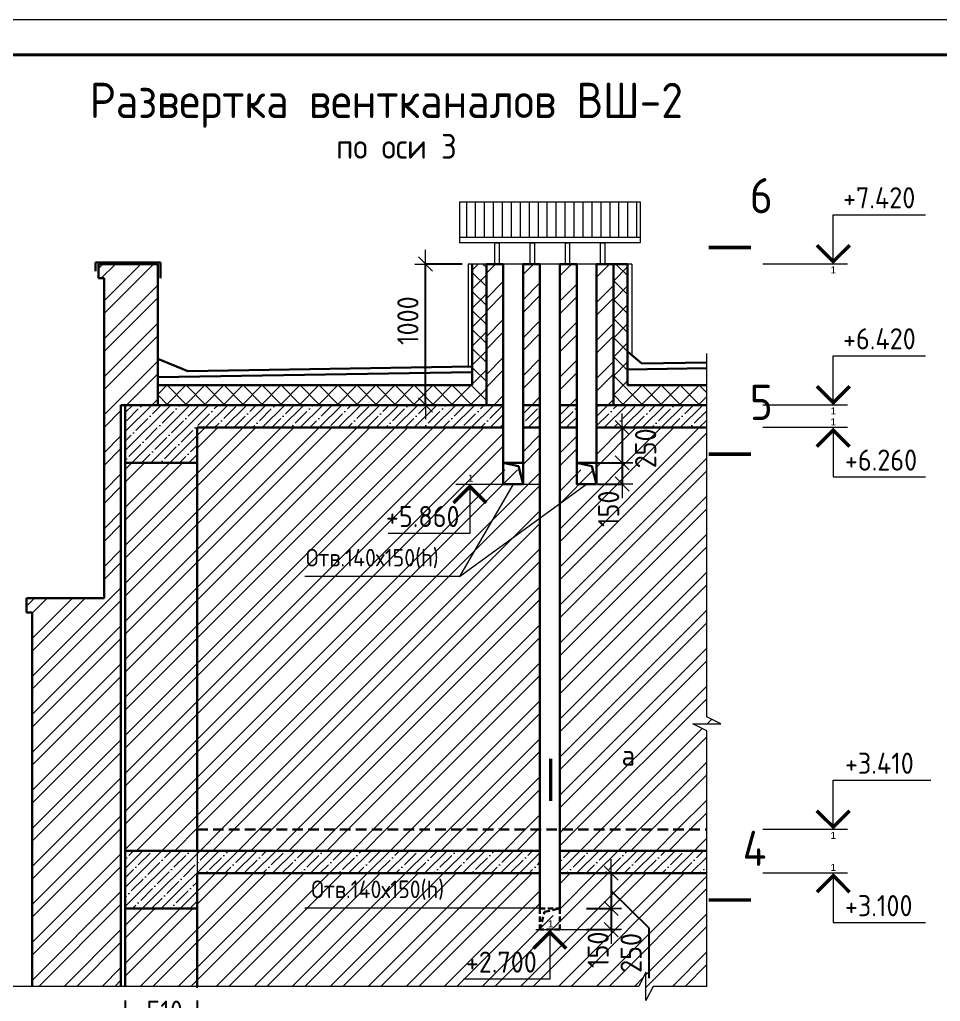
# Model space of a CAD drawing. Header units: millimetres. Extents: x 854812 to 1164625, y 589925 to 823301.
# Drawn here: x 1028605 to 1041657, y 637702 to 651626 of the extents above; entities that cross this region are included whole.
import ezdxf
from ezdxf.enums import TextEntityAlignment as Align

# ---------------------------------------------------------------- set-up
doc = ezdxf.new("R2010")
doc.units = ezdxf.units.MM
for name, pattern in [('1', [0]), ('ACAD_ISO10W100', [18, 12, -3, 0, -3]), ('JIS_08_15', [17.25, 15, -0.75, 0.75, -0.75]), ('невидимая', [0.375, 0.25, -0.125])]:
    doc.linetypes.add(name, pattern=pattern)
doc.layers.get('Defpoints').update_dxf_attribs({"color": 40})
doc.layers.add('F-text', color=7, linetype='Continuous')
doc.layers.add('osnovnie', color=7, linetype='Continuous')
for name, color, linetype, lineweight in [('Text', 7, 'Continuous', 15), ('АР_Текст_отметки высот', 95, 'Continuous', 9), ('оси', 50, 'JIS_08_15', 9), ('пол', 11, '1', 30), ('размеры', 215, 'Continuous', 13), ('стены', 172, 'Continuous', 30), ('УКАЗАТЕЛЬ', 6, 'Continuous', 13), ('ФАСАД', 7, 'Continuous', 13), ('цепочки', 250, 'Continuous', 15), ('ШТРИХ', 142, 'Continuous', 13), ('штриховка', 8, 'Continuous', 9)]:
    doc.layers.add(name, color=color, linetype=linetype, lineweight=lineweight)
doc.styles.add('GOST 2.304', font='isocpeur.ttf', dxfattribs={"width": 0.9})
doc.styles.get("Standard").update_dxf_attribs({"font": 'arial.ttf'})
doc.styles.add('Оксана', font='arial.ttf')
doc.dimstyles.new('C 2', dxfattribs={"dimscale": 100, "dimtxt": 3, "dimasz": 0.1, "dimexe": 0, "dimexo": 2, "dimgap": 1, "dimtad": 1, "dimdec": 0, "dimlfac": 0.5, "dimdsep": 46, "dimtxsty": 'GOST 2.304', "dimblk": 'A8MITTA', "dimcen": 3, "dimclrt": 256, "dimaunit": 1, "dimadec": 0, "dimazin": 0, "dimtfac": 1, "dimtdec": 0, "dimtofl": 0, "dimtmove": 1, "dimatfit": 3, "dimldrblk": 'OBLIQUE', "dimfxl": 1, "dimtolj": 1, "dimtzin": 0, "dimarcsym": 0})
pattern_1 = [(45, (150064.8, 15757.3), (-269.40768, 269.40768), []), (45, (150244.4, 15757.3), (-269.40768, 269.40768), [])]

# ---------------------------------------------------------------- blocks, each defined once
blk = doc.blocks.new('*U1095')
at = {"color": 7, "linetype": 'Continuous', "lineweight": 0}
blk.add_lwpolyline([(-594, 420), (0, 420), (0, 0), (-594, 0)], close=True, dxfattribs=at)
at = {"color": 7, "linetype": 'Continuous', "lineweight": 40}
blk.add_lwpolyline([(-574, 415), (-5, 415), (-5, 5), (-574, 5)], close=True, dxfattribs=at)
at = {"color": 7, "style": 'Оксана', "flags": 8}
for tag, height, p in [('НАИМЕНОВАНИЕ_ОБЪЕКТА_СТРОИТЕЛЬСТВА', 2.71, (-64.88, 42.01)), ('НАИМЕНОВАНИЕ_ЧЕРТЕЖА', 2.86, (-88.9, 11.79))]:
    blk.add_attdef(tag, text='', height=height, dxfattribs=at).set_placement(p, align=Align.MIDDLE_CENTER)
at = {"color": 7, "linetype": 'Continuous', "lineweight": 20, "style": 'Оксана', "flags": 8}
blk.add_attdef('ИНВ.№ПОДЛ.', text='', height=2.5, rotation=90, dxfattribs=at).set_placement((-577.5, 17.5), align=Align.MIDDLE_CENTER)
for tag, height, p in [('НАИМЕНОВАНИЕ_СООРУЖЕНИЯ', 3.57, (-91.21, 26.62)), ('ОРГАНИЗАЦИЯ/ЛИЦЕНЗИЯ', 2.29, (-29.74, 11.97))]:
    blk.add_attdef(tag, text='', height=height, dxfattribs=at).set_placement(p, align=Align.MIDDLE_CENTER)
at = {"color": 7, "linetype": 'Continuous', "lineweight": 20, "flags": 8}
for tag, p in [('---------------------------------------------------', (-210, 5)), ('--------------------------------------------------', (-210, -2))]:
    blk.add_attdef(tag, text='', height=0.143, dxfattribs=at).set_placement(p, align=Align.TOP_LEFT)
at = {"layer": 'Text', "color": 7, "linetype": 'Continuous', "lineweight": 20, "style": 'GOST 2.304', "width": 0.9, "flags": 8}
blk.add_attdef('ОБОЗНАЧЕНИЕ_ДОКУМЕНТА', text='', height=4.29, dxfattribs=at).set_placement((-65.21, 54.98), align=Align.MIDDLE_CENTER)
at = {"layer": 'Text', "color": 7, "style": 'GOST 2.304', "width": 0.9, "flags": 8}
for tag, p in [('СТАДИЯ', (-47.5, 25)), ('ЛИСТ', (-32.5, 25)), ('ЛИСТОВ', (-15, 25))]:
    blk.add_attdef(tag, text='', height=2.86, dxfattribs=at).set_placement(p, align=Align.MIDDLE_CENTER)
blk = doc.blocks.new('*U1167')
at = {"color": 7, "linetype": 'Continuous', "lineweight": 15}
for p, q in [((-12, 0), (-10, 0)), ((-10, 0), (-10, -7)), ((-10, 0), (0, 0)), ((-10, -7), (-23.1, -7))]:
    blk.add_line(p, q, dxfattribs=at)
at = {"color": 7, "linetype": 'Continuous', "lineweight": 15, "const_width": 0.5}
blk.add_lwpolyline([(-7.67, -2.68), (-10, -0.35), (-12.32, -2.68)], dxfattribs=at)
at = {"color": 7, "linetype": 'Continuous', "lineweight": 15, "style": 'GOST 2.304', "width": 0.9, "flags": 8}
blk.add_attdef('+OTM', text='', height=3, rotation=360, dxfattribs=at).set_placement((-20.16, -7), align=Align.BOTTOM_LEFT)
at = {"layer": 'Defpoints', "color": 5, "linetype": 'Continuous', "flags": 8}
blk.add_attdef('M', text='', height=1, rotation=360, dxfattribs=at).set_placement((-9.9, 1.33), align=Align.TOP_CENTER)
blk = doc.blocks.new('*U1168')
at = {"color": 7, "linetype": 'Continuous', "lineweight": 15}
for p, q in [((-10, 7), (-23.84, 7)), ((-10, 0), (-10, 7)), ((-12, 0), (-10, 0)), ((-10, 0), (0, 0))]:
    blk.add_line(p, q, dxfattribs=at)
at = {"color": 7, "linetype": 'Continuous', "lineweight": 15, "const_width": 0.5}
blk.add_lwpolyline([(-7.67, 2.67), (-10, 0.35), (-12.32, 2.67)], dxfattribs=at)
at = {"color": 7, "linetype": 'Continuous', "lineweight": 15, "style": 'GOST 2.304', "width": 0.9, "flags": 8}
blk.add_attdef('+OTM', text='', height=3, rotation=360, dxfattribs=at).set_placement((-20.16, 7), align=Align.BOTTOM_LEFT)
at = {"layer": 'Defpoints', "color": 5, "linetype": 'Continuous', "flags": 8}
blk.add_attdef('M', text='', height=1, dxfattribs=at).set_placement((-9.9, -0.33), align=Align.TOP_CENTER)
blk = doc.blocks.new('*U1169')
at = {"color": 7, "linetype": 'Continuous', "lineweight": 15}
for p, q in [((-10, 7), (-23.1, 7)), ((-10, 0), (-10, 7)), ((-12, 0), (-10, 0)), ((-10, 0), (0, 0))]:
    blk.add_line(p, q, dxfattribs=at)
at = {"color": 7, "linetype": 'Continuous', "lineweight": 15, "const_width": 0.5}
blk.add_lwpolyline([(-7.67, 2.67), (-10, 0.35), (-12.32, 2.67)], dxfattribs=at)
at = {"color": 7, "linetype": 'Continuous', "lineweight": 15, "style": 'GOST 2.304', "width": 0.9, "flags": 8}
blk.add_attdef('+OTM', text='', height=3, rotation=360, dxfattribs=at).set_placement((-20.16, 7), align=Align.BOTTOM_LEFT)
at = {"layer": 'Defpoints', "color": 5, "linetype": 'Continuous', "flags": 8}
blk.add_attdef('M', text='', height=1, dxfattribs=at).set_placement((-9.9, -0.33), align=Align.TOP_CENTER)
blk = doc.blocks.new('A8MITTA')
for p, q in [((0, 15), (0, -15)), ((-20, 0), (20, 0)), ((-10, -10), (10, 10))]:
    blk.add_line(p, q)
blk = doc.blocks.new('*D1255')
at = {"layer": 'Defpoints', "color": 0, "ltscale": 0.1}
for p in [(1034359, 648160), (1035080, 648160, 0), (1035040, 646160, 0)]:
    blk.add_point(p, dxfattribs=at)
at = {"layer": 'размеры', "color": 0, "lineweight": -2, "ltscale": 0.1}
for p, q in [((1034880, 648160), (1034359, 648160)), ((1034359, 646170), (1034359, 648150)), ((1034840, 646160), (1034359, 646160))]:
    blk.add_line(p, q, dxfattribs=at)
at = {"layer": 'размеры', "color": 0, "lineweight": -2, "ltscale": 0.1, "xscale": 10, "yscale": 10, "zscale": 10}
for p, rotation in [((1034359, 648160), 90), ((1034359, 646160), 270)]:
    blk.add_blockref('A8MITTA', p, dxfattribs=dict(at, rotation=rotation))
at = {"layer": 'размеры', "ltscale": 0.1, "insert": (1034109, 647357), "char_height": 300, "attachment_point": 5, "rotation": 90, "style": 'GOST 2.304'}
blk.add_mtext('\\A1;1000', dxfattribs=at)
blk = doc.blocks.new('_Oblique')
at = {"color": 0, "linetype": 'ByBlock', "lineweight": -2}
blk.add_line((-0.5, -0.5), (0.5, 0.5), dxfattribs=at)
blk = doc.blocks.new('*U1258')
at = {"color": 7, "linetype": 'Continuous', "lineweight": 15}
for p, q in [((10, 0), (0, 0)), ((10, 0), (10, -7)), ((12, 0), (10, 0)), ((10, -7), (22.25, -7))]:
    blk.add_line(p, q, dxfattribs=at)
at = {"color": 7, "linetype": 'Continuous', "lineweight": 15, "const_width": 0.5}
blk.add_lwpolyline([(7.67, -2.68), (10, -0.35), (12.32, -2.68)], dxfattribs=at)
at = {"color": 7, "linetype": 'Continuous', "lineweight": 15, "style": 'GOST 2.304', "width": 0.9, "flags": 8}
blk.add_attdef('+OTM', text='', height=3, dxfattribs=at).set_placement((11.65, -7), align=Align.BOTTOM_LEFT)
at = {"layer": 'Defpoints', "color": 5, "linetype": 'Continuous', "flags": 8}
blk.add_attdef('M', text='', height=1, dxfattribs=at).set_placement((10, 1.33), align=Align.TOP_CENTER)
blk = doc.blocks.new('*D1253')
at = {"layer": 'Defpoints', "color": 0, "ltscale": 0.1}
for p in [(1036440, 639520), (1036640, 639020, 0), (1036989, 639020)]:
    blk.add_point(p, dxfattribs=at)
at = {"layer": 'размеры', "color": 0, "lineweight": -2, "ltscale": 0.1}
for p, q in [((1036640, 639520), (1036989, 639520)), ((1036989, 639510), (1036989, 639030)), ((1036989, 639270), (1037523, 638746)), ((1036840, 639020), (1036989, 639020)), ((1037523, 638746), (1037523, 638033))]:
    blk.add_line(p, q, dxfattribs=at)
at = {"layer": 'размеры', "color": 0, "lineweight": -2, "ltscale": 0.1, "xscale": 10, "yscale": 10, "zscale": 10}
for p, rotation in [((1036989, 639520), 90), ((1036989, 639020), 270)]:
    blk.add_blockref('A8MITTA', p, dxfattribs=dict(at, rotation=rotation))
at = {"layer": 'размеры', "ltscale": 0.1, "insert": (1037273, 638389), "char_height": 300, "attachment_point": 5, "rotation": 90, "style": 'GOST 2.304'}
blk.add_mtext('\\A1;250', dxfattribs=at)
blk = doc.blocks.new('*D1254')
at = {"layer": 'Defpoints', "color": 0, "ltscale": 0.1}
for p in [(1036440, 639020), (1036440, 638720), (1036989, 638720)]:
    blk.add_point(p, dxfattribs=at)
at = {"layer": 'размеры', "color": 0, "lineweight": -2, "ltscale": 0.1}
for p, q in [((1036640, 639020), (1036989, 639020)), ((1036989, 639010), (1036989, 638730)), ((1036640, 638720), (1036989, 638720))]:
    blk.add_line(p, q, dxfattribs=at)
at = {"layer": 'размеры', "color": 0, "lineweight": -2, "ltscale": 0.1, "xscale": 10, "yscale": 10, "zscale": 10}
for p, rotation in [((1036989, 639020), 90), ((1036989, 638720), 270)]:
    blk.add_blockref('A8MITTA', p, dxfattribs=dict(at, rotation=rotation))
at = {"layer": 'размеры', "ltscale": 0.1, "insert": (1036806, 638434), "char_height": 300, "attachment_point": 5, "rotation": 90, "style": 'GOST 2.304'}
blk.add_mtext('\\A1;150', dxfattribs=at)
blk = doc.blocks.new('*D1256')
at = {"layer": 'Defpoints', "color": 0, "ltscale": 0.1}
for p in [(1036599, 645840), (1036599, 645340), (1037147, 645340)]:
    blk.add_point(p, dxfattribs=at)
at = {"layer": 'размеры', "color": 0, "lineweight": -2, "ltscale": 0.1}
for p, q in [((1036799, 645840), (1037147, 645840)), ((1037147, 645830), (1037147, 645350)), ((1036799, 645340), (1037147, 645340))]:
    blk.add_line(p, q, dxfattribs=at)
at = {"layer": 'размеры', "color": 0, "lineweight": -2, "ltscale": 0.1, "xscale": 10, "yscale": 10, "zscale": 10}
for p, rotation in [((1037147, 645840), 90), ((1037147, 645340), 270)]:
    blk.add_blockref('A8MITTA', p, dxfattribs=dict(at, rotation=rotation))
at = {"layer": 'размеры', "ltscale": 0.1, "insert": (1037479, 645546), "char_height": 300, "attachment_point": 5, "rotation": 90, "style": 'GOST 2.304'}
blk.add_mtext('\\A1;250', dxfattribs=at)
blk = doc.blocks.new('*D1257')
at = {"layer": 'Defpoints', "color": 0, "ltscale": 0.1}
for p in [(1036599, 645340), (1036599, 645040), (1037147, 645040)]:
    blk.add_point(p, dxfattribs=at)
at = {"layer": 'размеры', "color": 0, "lineweight": -2, "ltscale": 0.1}
for p, q in [((1036799, 645340), (1037147, 645340)), ((1037147, 645330), (1037147, 645050)), ((1036799, 645040), (1037147, 645040))]:
    blk.add_line(p, q, dxfattribs=at)
at = {"layer": 'размеры', "color": 0, "lineweight": -2, "ltscale": 0.1, "xscale": 10, "yscale": 10, "zscale": 10}
for p, rotation in [((1037147, 645340), 90), ((1037147, 645040), 270)]:
    blk.add_blockref('A8MITTA', p, dxfattribs=dict(at, rotation=rotation))
at = {"layer": 'размеры', "ltscale": 0.1, "insert": (1036955, 644689), "char_height": 300, "attachment_point": 5, "rotation": 90, "style": 'GOST 2.304'}
blk.add_mtext('\\A1;150', dxfattribs=at)
blk = doc.blocks.new('*U1191')
at = {"color": 7, "linetype": 'Continuous', "lineweight": 15}
for p, q in [((-12, 0), (-10, 0)), ((-10, 0), (-10, -7)), ((-10, 0), (0, 0)), ((-10, -7), (-21.57, -7))]:
    blk.add_line(p, q, dxfattribs=at)
at = {"color": 7, "linetype": 'Continuous', "lineweight": 15, "const_width": 0.5}
blk.add_lwpolyline([(-7.67, -2.68), (-10, -0.35), (-12.32, -2.68)], dxfattribs=at)
at = {"color": 7, "linetype": 'Continuous', "lineweight": 15, "style": 'GOST 2.304', "width": 0.9, "flags": 8}
blk.add_attdef('+OTM', text='', height=3, rotation=360, dxfattribs=at).set_placement((-20.16, -7), align=Align.BOTTOM_LEFT)
at = {"layer": 'Defpoints', "color": 5, "linetype": 'Continuous', "flags": 8}
blk.add_attdef('M', text='', height=1, rotation=360, dxfattribs=at).set_placement((-9.9, 1.33), align=Align.TOP_CENTER)
blk = doc.blocks.new('*D1286')
at = {"layer": 'Defpoints', "color": 0, "ltscale": 0.1}
for p in [(1030102, 637915, 0), (1031121, 637915, 0), (1031121, 637313)]:
    blk.add_point(p, dxfattribs=at)
at = {"layer": 'размеры', "color": 0, "lineweight": -2, "ltscale": 0.1}
for p, q in [((1030102, 637715), (1030102, 637313)), ((1031121, 637715), (1031121, 637313)), ((1030112, 637313), (1031111, 637313))]:
    blk.add_line(p, q, dxfattribs=at)
at = {"layer": 'размеры', "color": 0, "lineweight": -2, "ltscale": 0.1, "xscale": 10, "yscale": 10, "zscale": 10, "rotation": 180}
blk.add_blockref('A8MITTA', (1030102, 637313), dxfattribs=at)
at = {"layer": 'размеры', "color": 0, "lineweight": -2, "ltscale": 0.1, "xscale": 10, "yscale": 10, "zscale": 10}
blk.add_blockref('A8MITTA', (1031121, 637313), dxfattribs=at)
at = {"layer": 'размеры', "ltscale": 0.1, "insert": (1030661, 637563), "char_height": 300, "attachment_point": 5, "style": 'GOST 2.304'}
blk.add_mtext('\\A1;510', dxfattribs=at)

msp = doc.modelspace()

# ---------------------------------------------------------------- hatches: boundary and pattern name
at = {"layer": 'ШТРИХ'}
h = msp.add_hatch(dxfattribs=at)
h.set_pattern_fill('ANSI37', color=256, scale=60, style=0)
h.set_pattern_definition([(135, (1967963.45, 15757.3), (134.703842, 134.703842), []), (45, (1967963.45, 15757.3), (134.703842, -134.703842), [])])
h.paths.add_polyline_path([(1035021.4, 648159.7), (1035100.4, 648159.7), (1035065.3, 648159.7), (1035171.4, 648159.7), (1035221.4, 648159.7), (1035221.4, 646159.6), (1030561.9, 646159.6), (1030561.9, 646439.6), (1035021.4, 646439.6)])
h.paths.add_polyline_path([(1037021.4, 648159.7), (1037078.9, 648159.7), (1037123.6, 648159.7), (1037171.4, 648159.7), (1037221.4, 648159.7), (1037221.4, 646439.6), (1038346.3, 646439.6), (1038346.3, 646159.6), (1037021.4, 646159.6)])
at = {"layer": 'ШТРИХ', "ltscale": 0.1}
h = msp.add_hatch(dxfattribs=at)
h.set_pattern_fill('ANSI35', color=256, scale=30, style=0)
h.set_pattern_definition([(45, (150064.79, 15757.3), (-134.703842, 134.703842), []), (45, (150199.5, 15757.3), (-134.703842, 134.703842), [238.125, -47.625, 0, -47.625])])
h.paths.add_polyline_path([(1030101.9, 646159.6), (1030101.9, 645339.6), (1031121.4, 645339.6), (1031121.4, 645839.6), (1035461.4, 645839.6), (1035461.4, 646159.6)])
h.paths.add_polyline_path([(1035981.4, 645839.6), (1035981.4, 646159.6), (1035741.4, 646159.6), (1035741.4, 645839.6)])
h.paths.add_polyline_path([(1036261.4, 645839.6), (1036501.4, 645839.6), (1036501.4, 646159.6), (1036261.4, 646159.6)])
h.paths.add_polyline_path([(1036781.4, 646159.6), (1036781.4, 645839.6), (1038346.3, 645839.6), (1038346.3, 646159.6)])
h.paths.add_polyline_path([(1038346.3, 639519.6), (1038346.3, 639839.6), (1036261.4, 639839.6), (1036261.4, 639519.6)])
h.paths.add_polyline_path([(1031121.4, 639839.6), (1031121.4, 639519.6), (1035981.4, 639519.6), (1035981.4, 639839.6)])
h.paths.add_polyline_path([(1030101.9, 639839.6), (1030101.9, 639019.6), (1031121.4, 639019.6), (1031121.4, 639839.6)])
at = {"layer": 'штриховка', "lineweight": 20}
h = msp.add_hatch(dxfattribs=at)
h.set_pattern_fill('LINE', color=256, scale=40, angle=90, style=0)
h.set_pattern_definition([(90, (834663.06, 213656.07), (-127, 2e-14), [])])
h.paths.add_polyline_path([(1034841.4, 649041.3), (1034841.4, 648541.3), (1037401.4, 648541.3), (1037401.4, 649041.3)])
at = {"layer": 'штриховка', "ltscale": 0.1}
h = msp.add_hatch(dxfattribs=at)
h.set_pattern_fill('ANSI32', color=256, scale=40, style=0)
h.set_pattern_definition(pattern_1)
h.paths.add_polyline_path([(1029801.9, 647959.7), (1029722.4, 647959.7), (1029722.4, 648159.7), (1030561.9, 648159.7), (1030561.9, 646159.6), (1030101.9, 646159.6), (1030041.9, 646159.6), (1030041.9, 637914.7), (1028781.4, 637914.7), (1028781.4, 643219.6), (1028701.4, 643219.6), (1028701.4, 643419.6), (1029801.4, 643419.6), (1029801.9, 646488.9)])
h.paths.add_polyline_path([(1030101.9, 645339.6), (1031121.4, 645339.6), (1031121.4, 639839.6), (1030101.9, 639839.6)])
h.paths.add_polyline_path([(1030101.9, 639019.6), (1031121.4, 639019.6), (1031121.4, 637914.7), (1030101.9, 637914.7)])
h = msp.add_hatch(dxfattribs=at)
h.set_pattern_fill('ANSI32', color=256, scale=40, style=0)
h.set_pattern_definition(pattern_1)
h.paths.add_polyline_path([(1035461.4, 645239.6), (1035461.4, 645539.6), (1035461.4, 645839.6), (1031121.4, 645839.6), (1031121.4, 645339.6), (1031121.4, 640139.6), (1035981.4, 640139.6), (1035981.4, 645239.6)])
h.paths.add_polyline_path([(1035981.4, 645839.6), (1035741.4, 645839.6), (1035741.4, 645539.6), (1035741.4, 645539.6), (1035741.4, 645539.6), (1035741.4, 645239.6), (1035981.4, 645239.6)])
h.paths.add_polyline_path([(1036501.4, 645539.6), (1036501.4, 645839.6), (1036261.4, 645839.6), (1036261.4, 640139.6), (1038346.3, 640139.6), (1038346.3, 641539.1), (1038146.3, 641639.1), (1038546.3, 641639.1), (1038346.3, 641739.1), (1038346.3, 645839.6), (1036781.4, 645839.6), (1036781.4, 645539.6), (1036781.4, 645539.6), (1036781.4, 645539.6), (1036781.4, 645239.6), (1036781.4, 645239.6), (1036501.4, 645239.6)])
h.paths.add_polyline_path([(1035981.4, 638919), (1035981.4, 638919), (1035981.4, 638919), (1035981.4, 639219), (1035981.4, 639519.6), (1031121.4, 639519.6), (1031121.4, 637914.7), (1037384, 637914.7), (1037484, 638114.7), (1037484, 637714.7), (1037584, 637914.7), (1038346.3, 637914.7), (1038346.3, 639519.6), (1036261.4, 639519.6), (1036261.4, 639219), (1036261.4, 638919)])
h.paths.add_polyline_path([(1035221.4, 646159.6), (1035461.4, 646159.6), (1035461.4, 648159.7), (1035221.4, 648159.7)])
h.paths.add_polyline_path([(1035741.4, 646159.6), (1035981.4, 646159.6), (1035981.4, 648159.7), (1035741.4, 648159.7)])
h.paths.add_polyline_path([(1036501.4, 648159.7), (1036261.4, 648159.7), (1036261.4, 646159.6), (1036501.4, 646159.6)])
h.paths.add_polyline_path([(1036781.4, 646159.6), (1037021.4, 646159.6), (1037021.4, 648159.7), (1036901.4, 648159.7), (1036901.4, 648159.7), (1036841.4, 648159.7), (1036781.4, 648159.7)])
h.paths.add_polyline_path([(1037823.8, 645198.7), (1037823.8, 645861.7), (1037103.8, 645861.7), (1037103.8, 645198.7)], flags=9)
h.paths.add_polyline_path([(1037300.2, 644557.3), (1037300.2, 645220.3), (1036580.2, 645220.3), (1036580.2, 644557.3)], flags=24)
h.paths.add_polyline_path([(1037035.6, 640849), (1037374.6, 640849), (1037374.6, 641569), (1037035.6, 641569)], flags=24)
h = msp.add_hatch(dxfattribs=at)
h.set_pattern_fill('ANSI32', color=256, scale=40, style=0)
h.set_pattern_definition(pattern_1)
h.paths.add_polyline_path([(1038346.3, 639839.6), (1038346.3, 640139.6), (1036261.4, 640139.6), (1036261.4, 639839.6)])
h.paths.add_polyline_path([(1031121.4, 640139.6), (1031121.4, 639839.6), (1035981.4, 639839.6), (1035981.4, 640139.6)])

# ---------------------------------------------------------------- linework, layer by layer
at = {"layer": 'Defpoints', "ltscale": 0.1}
for p, q in [((1030101.9, 645339.6, 0), (1031121.4, 645339.6, 0)), ((1030101.9, 645339.6, 0), (1031121.4, 645339.6, 0)), ((1030101.9, 639019.6, 0), (1031121.4, 639019.6, 0))]:
    msp.add_line(p, q, dxfattribs=at)
at = {"layer": 'osnovnie', "elevation": 0}
for points in [[(1038372, 648395.6, 50, 50, 0), (1038972, 648395.6, 50, 50, 0), (1038772, 648395.6, 0, 80, 0), (1038772, 648795.6, 0, 0, 0), (1038772, 649395.6, 0, 0, 0)], [(1038372, 645464.5, 50, 50, 0), (1038972, 645464.5, 50, 50, 0), (1038772, 645464.5, 0, 80, 0), (1038772, 645864.5, 0, 0, 0), (1038772, 646464.5, 0, 0, 0)], [(1036132.3, 640542.8, 50, 50, 0), (1036132.3, 641142.8, 50, 50, 0), (1036132.3, 640942.8, 0, 80, 0), (1036532.3, 640942.8, 0, 0, 0), (1037028.8, 640942.8, 0, 0, 0)], [(1038372, 639139.1, 50, 50, 0), (1038972, 639139.1, 50, 50, 0), (1038772, 639139.1, 0, 80, 0), (1038772, 639539.1, 0, 0, 0), (1038772, 640139.1, 0, 0, 0)]]:
    msp.add_lwpolyline(points, format="xyseb", dxfattribs=at)
at = {"layer": 'оси', "color": 7, "linetype": 'ACAD_ISO10W100', "ltscale": 70}
msp.add_line((1031121.4, 640213.9, 0), (1031121.4, 636691.5, 0), dxfattribs=at)
at = {"layer": 'пол', "linetype": 'невидимая', "ltscale": 600}
msp.add_line((1031121.4, 640139.6, 0), (1038346.3, 640139.6, 0), dxfattribs=at)
at = {"layer": 'стены', "ltscale": 0.1}
for p, q in [((1030602.4, 648180.2, 0), (1029681.9, 648180.2, 0)), ((1029681.9, 648180.2, 0), (1029681.9, 648059.7, 0)), ((1030561.9, 648159.7, 0), (1029722.4, 648159.7, 0)), ((1029722.4, 648159.7, 0), (1029722.4, 647959.7, 0)), ((1030561.9, 646159.6, 0), (1030561.9, 648159.7, 0)), ((1030602.4, 648180.2, 0), (1030602.4, 647959.7, 0)), ((1029801.9, 647959.7, 0), (1029722.4, 647959.7, 0)), ((1029801.9, 646439.6, 0), (1029801.9, 647959.7, 0)), ((1037221.4, 646919, 0), (1037427.2, 646746.9, 0)), ((1030988.3, 646642.4, 0), (1030561.9, 646817.3, 0)), ((1035021.4, 646624.4, 0), (1030562, 646555.9, 0)), ((1035021.4, 646704.4, 0), (1030988.3, 646642.4, 0)), ((1038346.3, 646681.1, 0), (1037221.4, 646663.8, 0)), ((1038346.3, 646761.1, 0), (1037427.2, 646746.9, 0)), ((1029801.4, 643419.6, 0), (1029801.9, 646488.9, 0)), ((1035021.4, 646439.6, 0), (1030561.9, 646439.6, 0)), ((1038346.3, 646439.6, 0), (1037221.4, 646439.6, 0)), ((1030041.9, 646159.6, 0), (1035461.4, 646159.6, 0)), ((1030041.9, 637914.7, 0), (1030041.9, 646159.6, 0)), ((1035741.4, 646159.6, 0), (1035981.4, 646159.6, 0)), ((1036261.4, 646159.6, 0), (1036501.4, 646159.6, 0)), ((1036781.4, 646159.6, 0), (1038346.3, 646159.6, 0)), ((1031121.4, 645839.6, 0), (1035461.4, 645839.6, 0)), ((1035741.4, 645839.6, 0), (1035981.4, 645839.6, 0)), ((1036261.4, 645839.6, 0), (1036501.4, 645839.6, 0)), ((1036781.4, 645839.6, 0), (1038346.3, 645839.6, 0)), ((1030101.9, 639839.6, 0), (1030101.9, 645339.6, 0)), ((1031121.4, 645339.6, 0), (1031121.4, 639839.6, 0)), ((1029801.4, 643419.6, 0), (1028701.4, 643419.6, 0)), ((1028701.4, 643419.6, 0), (1028701.4, 643219.6, 0)), ((1028781.4, 643219.6, 0), (1028701.4, 643219.6, 0)), ((1028781.4, 637914.7, 0), (1028781.4, 643219.6, 0)), ((1030101.9, 639839.6, 0), (1035981.4, 639839.6, 0)), ((1036261.4, 639839.6, 0), (1038346.3, 639839.6, 0)), ((1031121.4, 639519.6, 0), (1035981.4, 639519.6, 0)), ((1036261.4, 639519.6, 0), (1038346.3, 639519.6, 0)), ((1030101.9, 639019.6, 0), (1030101.9, 637914.7, 0)), ((1031121.4, 639019.6, 0), (1031121.4, 637914.7, 0))]:
    msp.add_line(p, q, dxfattribs=at)
at = {"layer": 'стены'}
for p, q in [((1035021.4, 646439.6, 0), (1035021.4, 648159.7, 0)), ((1035461.4, 648159.7, 0), (1035221.4, 648159.7, 0)), ((1035221.4, 646159.6, 0), (1035221.4, 648159.7, 0)), ((1035461.4, 645339.6, 0), (1035461.4, 648159.7, 0)), ((1035981.4, 648159.7, 0), (1035741.4, 648159.7, 0)), ((1035741.4, 645339.6, 0), (1035741.4, 648159.7, 0)), ((1035981.4, 639019.6, 0), (1035981.4, 648159.7, 0)), ((1036261.4, 639019.6, 0), (1036261.4, 648159.7, 0)), ((1036501.4, 648159.7, 0), (1036261.4, 648159.7, 0)), ((1036501.4, 645339.6, 0), (1036501.4, 648159.7, 0)), ((1036781.4, 645339.6, 0), (1036781.4, 648159.7, 0)), ((1037221.4, 648159.7, 0), (1036781.4, 648159.7, 0)), ((1037021.4, 646159.6, 0), (1037021.4, 648159.7, 0)), ((1037221.4, 646439.6, 0), (1037221.4, 648159.7, 0))]:
    msp.add_line(p, q, dxfattribs=at)
at = {"layer": 'стены', "ltscale": 0.1, "elevation": 0}
for points in [[(1031121.4, 646159.6), (1030101.9, 646159.6), (1030101.9, 645339.6), (1031121.4, 645339.6), (1031121.4, 645839.6)], [(1031121.4, 639839.6), (1030101.9, 639839.6), (1030101.9, 639019.6), (1031121.4, 639019.6), (1031121.4, 639519.6)]]:
    msp.add_lwpolyline(points, dxfattribs=at)
for points in [[(1035741.4, 645039.6), (1035461.4, 645039.6), (1035461.4, 645339.6), (1035741.4, 645339.6)], [(1036781.4, 645039.6), (1036501.4, 645039.6), (1036501.4, 645339.6), (1036781.4, 645339.6)]]:
    msp.add_lwpolyline(points, close=True, dxfattribs=at)
at = {"layer": 'стены', "elevation": 0}
for points in [[(1035741.4, 645039.6), (1035675.8, 645291.7), (1035461.4, 645339.6)], [(1036781.4, 645039.6), (1036715.8, 645291.7), (1036501.4, 645339.6)]]:
    msp.add_lwpolyline(points, dxfattribs=at)
at = {"layer": 'стены', "linetype": 'невидимая', "ltscale": 300, "elevation": 0}
msp.add_lwpolyline([(1036261.4, 638719.6), (1035981.4, 638719.6), (1035981.4, 639019.6), (1036261.4, 639019.6)], close=True, dxfattribs=at)
msp.add_lwpolyline([(1035981.4, 638719.6), (1036047.1, 638971.7), (1036261.4, 639019.6)], dxfattribs=at)
at = {"layer": 'УКАЗАТЕЛЬ', "ltscale": 0.1}
for p, q in [((1034841.9, 643729.3, 0), (1032648.8, 643729.3, 0)), ((1035981.4, 639025.7, 0), (1032648.8, 639025.7, 0))]:
    msp.add_line(p, q, dxfattribs=at)
at = {"layer": 'УКАЗАТЕЛЬ', "ltscale": 100, "elevation": 0}
for points in [[(1038346.3, 637914.7), (1038346.3, 641539.1), (1038146.3, 641639.1), (1038546.3, 641639.1), (1038346.3, 641739.1), (1038346.3, 646889.9)], [(1038346.3, 637914.7), (1037584, 637914.7), (1037484, 637714.7), (1037484, 638114.7), (1037384, 637914.7), (1027869.9, 637914.7)]]:
    msp.add_lwpolyline(points, dxfattribs=at)
at = {"layer": 'УКАЗАТЕЛЬ', "ltscale": 0.1, "elevation": 0}
msp.add_lwpolyline([(1035601.4, 645039.6), (1034841.9, 643729.3), (1036641.4, 645039.6)], dxfattribs=at)
at = {"layer": 'ФАСАД', "ltscale": 75}
for p, q in [((1034841.4, 649041.3, 0), (1037401.4, 649041.3, 0)), ((1034841.4, 649041.3, 0), (1034841.4, 648459.7, 0)), ((1034841.4, 649041.3, 0), (1034841.4, 648459.7, 0)), ((1034841.4, 649041.3, 0), (1034841.4, 648459.7, 0)), ((1037401.4, 649041.3, 0), (1037401.4, 648459.7, 0)), ((1034841.4, 648541.3, 0), (1037401.4, 648541.3, 0)), ((1034841.4, 648541.3, 0), (1034841.4, 648459.7, 0)), ((1037401.4, 648459.7, 0), (1034841.4, 648459.7, 0))]:
    msp.add_line(p, q, dxfattribs=at)
at = {"layer": 'ФАСАД', "ltscale": 0.1}
for p, q in [((1037281.4, 648159.7, 0), (1034961.4, 648159.7, 0)), ((1034961.4, 648159.7, 0), (1034961.4, 646703.5, 0)), ((1037281.4, 648159.7, 0), (1037281.4, 646868.8, 0))]:
    msp.add_line(p, q, dxfattribs=at)
at = {"layer": 'ФАСАД', "ltscale": 75, "elevation": 0}
for points in [[(1035401.4, 648459.7), (1035401.4, 648159.7), (1035341.4, 648159.7), (1035341.4, 648459.7)], [(1035901.4, 648459.7), (1035901.4, 648159.7), (1035841.4, 648159.7), (1035841.4, 648459.7)], [(1036401.4, 648459.7), (1036401.4, 648159.7), (1036341.4, 648159.7), (1036341.4, 648459.7)], [(1036901.4, 648459.7), (1036901.4, 648159.7), (1036841.4, 648159.7), (1036841.4, 648459.7)]]:
    msp.add_lwpolyline(points, close=True, dxfattribs=at)

# ---------------------------------------------------------------- block references
at = {"ltscale": 130, "xscale": 100, "yscale": 100, "zscale": 100}
msp.add_blockref('*U1095', (1072053.9, 609626.2), dxfattribs=at)
at = {"layer": 'АР_Текст_отметки высот'}
ref = msp.add_blockref('*U1169', (1039138.6, 648159.7, 0), dxfattribs=dict(at, xscale=-100, yscale=100, zscale=100))
ref.add_attrib('+OTM', '+7.420', dxfattribs={"layer": '0', "color": 7, "linetype": 'Continuous', "lineweight": 15, "height": 300, "style": 'GOST 2.304', "width": 0.9, "flags": 8}).set_placement((1040276.9, 648859.7, 0), align=Align.BOTTOM_LEFT)
ref.add_attrib('M', '1', dxfattribs={"layer": 'Defpoints', "color": 5, "linetype": 'Continuous', "height": 100, "flags": 8}).set_placement((1040138.6, 648126.3, 0), align=Align.TOP_CENTER)
ref = msp.add_blockref('*U1169', (1039138.6, 646159.6, 0), dxfattribs=dict(at, xscale=-100, yscale=100, zscale=100))
ref.add_attrib('+OTM', '+6.420', dxfattribs={"layer": '0', "color": 7, "linetype": 'Continuous', "lineweight": 15, "height": 300, "style": 'GOST 2.304', "width": 0.9, "flags": 8}).set_placement((1040276.9, 646859.6, 0), align=Align.BOTTOM_LEFT)
ref.add_attrib('M', '1', dxfattribs={"layer": 'Defpoints', "color": 5, "linetype": 'Continuous', "height": 100, "flags": 8}).set_placement((1040138.6, 646126.3, 0), align=Align.TOP_CENTER)
ref = msp.add_blockref('*U1167', (1039138.6, 645839.6, 0), dxfattribs=dict(at, xscale=-100, yscale=100, zscale=100))
ref.add_attrib('+OTM', '+6.260', dxfattribs={"layer": '0', "color": 7, "linetype": 'Continuous', "lineweight": 15, "height": 300, "style": 'GOST 2.304', "width": 0.9, "flags": 8}).set_placement((1040303.9, 645139.6, 0), align=Align.BOTTOM_LEFT)
ref.add_attrib('M', '1', dxfattribs={"layer": 'Defpoints', "color": 5, "linetype": 'Continuous', "height": 100, "flags": 8}).set_placement((1040138.6, 645972.6, 0), align=Align.TOP_CENTER)
ref = msp.add_blockref('*U1168', (1039138.6, 640139.6, 0), dxfattribs=dict(at, xscale=-100, yscale=100, zscale=100))
ref.add_attrib('+OTM', '+3.410', dxfattribs={"layer": '0', "color": 7, "linetype": 'Continuous', "lineweight": 15, "height": 300, "style": 'GOST 2.304', "width": 0.9, "flags": 8}).set_placement((1040303.9, 640839.6, 0), align=Align.BOTTOM_LEFT)
ref.add_attrib('M', '1', dxfattribs={"layer": 'Defpoints', "color": 5, "linetype": 'Continuous', "height": 100, "flags": 8}).set_placement((1040138.6, 640106.3, 0), align=Align.TOP_CENTER)
ref = msp.add_blockref('*U1167', (1039138.6, 639519.6, 0), dxfattribs=dict(at, xscale=-100, yscale=100, zscale=100))
ref.add_attrib('+OTM', '+3.100', dxfattribs={"layer": '0', "color": 7, "linetype": 'Continuous', "lineweight": 15, "height": 300, "style": 'GOST 2.304', "width": 0.9, "flags": 8}).set_placement((1040303.9, 638819.6, 0), align=Align.BOTTOM_LEFT)
ref.add_attrib('M', '1', dxfattribs={"layer": 'Defpoints', "color": 5, "linetype": 'Continuous', "height": 100, "flags": 8}).set_placement((1040138.6, 639652.6, 0), align=Align.TOP_CENTER)
at = {"layer": 'размеры', "color": 7, "ltscale": 100}
ref = msp.add_blockref('*U1191', (1035988.3, 645039.6, 0), dxfattribs=dict(at, xscale=100, yscale=100, zscale=100))
ref.add_attrib('+OTM', '+5.860', dxfattribs={"layer": '0', "color": 7, "linetype": 'Continuous', "lineweight": 15, "height": 300, "rotation": 360, "style": 'GOST 2.304', "width": 0.9, "flags": 8}).set_placement((1033797.1, 644339.6, 0), align=Align.BOTTOM_LEFT)
ref.add_attrib('M', '1', dxfattribs={"layer": 'Defpoints', "color": 5, "linetype": 'Continuous', "height": 100, "rotation": 360, "flags": 8}).set_placement((1034998.8, 645172.5, 0), align=Align.TOP_CENTER)
ref = msp.add_blockref('*U1258', (1037121.4, 638719.6, 0), dxfattribs=dict(at, xscale=-100, yscale=100, zscale=100))
ref.add_attrib('+OTM', '+2.700', dxfattribs={"layer": '0', "color": 7, "linetype": 'Continuous', "lineweight": 15, "height": 300, "rotation": 360, "style": 'GOST 2.304', "width": 0.9, "flags": 8}).set_placement((1034930.2, 638019.6, 0), align=Align.BOTTOM_LEFT)
ref.add_attrib('M', '1', dxfattribs={"layer": 'Defpoints', "color": 5, "linetype": 'Continuous', "height": 100, "rotation": 360, "flags": 8}).set_placement((1036131.9, 638852.6, 0), align=Align.TOP_CENTER)

# ---------------------------------------------------------------- texts
at = {"layer": 'F-text', "ltscale": 25, "insert": (1037137.6, 641044, 0), "char_height": 300, "width": 998.773, "attachment_point": 7, "style": 'GOST 2.304'}
msp.add_mtext('а', dxfattribs=at)
at = {"layer": 'osnovnie', "style": 'GOST 2.304', "width": 0.9}
for s, p in [('6', (1039282, 649379.2, 0)), ('5', (1039282, 646448, 0)), ('4', (1039192, 640122.7, 0))]:
    msp.add_text(s, height=500, dxfattribs=at).set_placement(p, align=Align.TOP_RIGHT)
at = {"layer": 'Text', "color": 7, "style": 'GOST 2.304', "width": 0.9}
for s, height, p in [('Развертка вентканалов ВШ-2 ', 500, (1033946.4, 650230.2)), ('по оси 3', 350, (1033946.4, 649653.9))]:
    msp.add_text(s, height=height, dxfattribs=at).set_placement(p, align=Align.CENTER)
at = {"layer": 'цепочки', "char_height": 250, "attachment_point": 3, "style": 'GOST 2.304'}
for insert in [(1034545.3, 644120.4, 0), (1034623.3, 639416.8, 0)]:
    msp.add_mtext('Отв.140х150(h)', dxfattribs=dict(at, insert=insert))

# ---------------------------------------------------------------- dimensions: what is measured, and where the dimension line sits
at = {"layer": 'размеры', "ltscale": 0.1}
for base, p1, p2, picture, middle in [((1034358.9, 648159.7, 0), (1035040.1, 646159.6, 0), (1035080.3, 648159.7, 0), '*D1255', (1034358.9, 647356.7, 0)), ((1036988.9, 639019.6, 0), (1036440.5, 639519.6, 0), (1036640.5, 639019.6, 0), '*D1253', (1037523.1, 638645.5, 0))]:
    dim = msp.add_linear_dim(base=base, p1=p1, p2=p2, angle=90, dimstyle='C 2', dxfattribs=at)
    dim.commit()
    dim.dimension.update_dxf_attribs({"geometry": picture, "text_midpoint": middle, "dimtype": 160})
for base, p1, p2, picture, middle in [((1037147.1, 645339.6, 0), (1036598.8, 645839.6, 0), (1036598.8, 645339.6, 0), '*D1256', (1037478.8, 645545.6, 0)), ((1037147.1, 645039.6, 0), (1036598.8, 645339.6, 0), (1036598.8, 645039.6, 0), '*D1257', (1036955.2, 644688.8, 0)), ((1036988.9, 638719.6, 0), (1036440.5, 639019.6, 0), (1036440.5, 638719.6, 0), '*D1254', (1036806.3, 638434.4, 0))]:
    dim = msp.add_linear_dim(base=base, p1=p1, p2=p2, angle=90, dimstyle='C 2', override={"dimtmove": 2}, dxfattribs=at)
    dim.commit()
    dim.dimension.update_dxf_attribs({"geometry": picture, "text_midpoint": middle, "dimtype": 160})
dim = msp.add_linear_dim(base=(1031121.4, 637313.1, 0), p1=(1030101.9, 637914.7, 0), p2=(1031121.4, 637914.7, 0), dimstyle='C 2', dxfattribs=at)
dim.commit()
dim.dimension.update_dxf_attribs({"geometry": '*D1286', "text_midpoint": (1030661.5, 637313.1, 0), "dimtype": 160})

doc.saveas('drawing.dxf')
